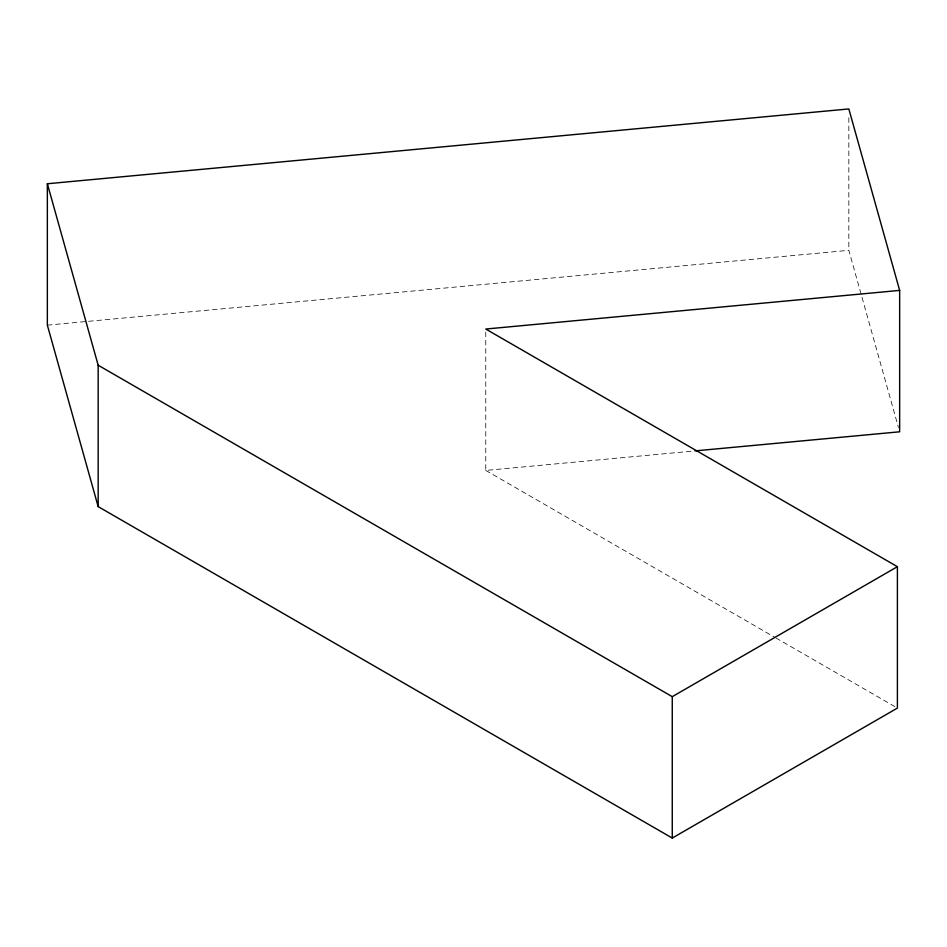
<?xml version="1.0" encoding="UTF-8"?>
<svg xmlns="http://www.w3.org/2000/svg" width="947" height="947" viewBox="0 0 947 947"><rect width="100%" height="100%" fill="white"/><g stroke="black" fill="none" stroke-linecap="round" stroke-linejoin="round"><path stroke-width="0.71" stroke-dasharray="4.74 3.55" d="M47.35 325.152L848.832 250.328L898.454 427.535M485.764 331.983L485.764 470.434L693.441 451.044M485.764 470.434L774.67 637.236M775.948 637.97L897.401 708.084M848.832 117.771L848.832 250.328"/><path stroke-width="1.42" d="M47.35 183.754L98.168 365.222L672.263 696.672L897.401 566.685L897.401 708.084L672.263 838.059L98.168 506.609L47.35 325.152L47.35 183.754L848.832 108.941L899.65 290.398L899.65 431.796L694.92 450.902M899.65 290.398L485.764 329.035L897.401 566.685M672.263 696.672L672.263 838.059M98.168 365.222L98.168 506.609"/></g></svg>
